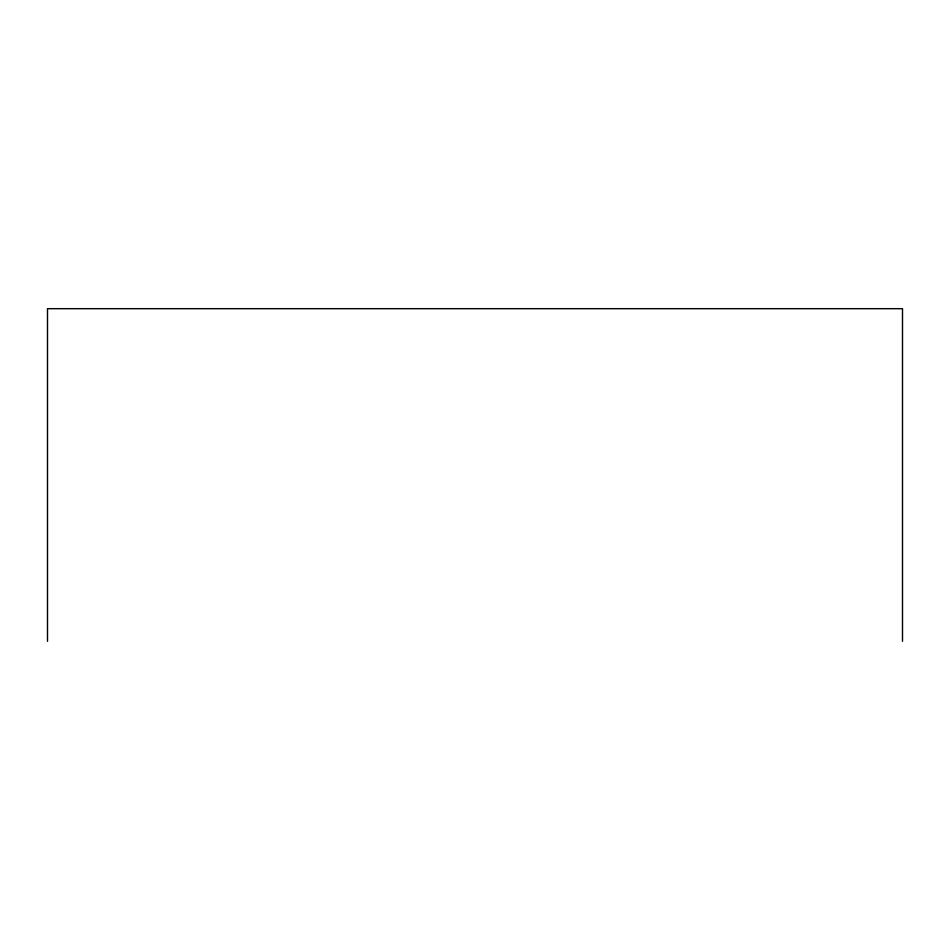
<?xml version="1.0" encoding="UTF-8"?>
<svg xmlns="http://www.w3.org/2000/svg" width="950" height="950" viewBox="0 0 950 950"><rect width="100%" height="100%" fill="white"/><g stroke="black" fill="none" stroke-linecap="round" stroke-linejoin="round"><path stroke-width="1.43" d="M902.5 641.321L902.5 308.679L47.5 308.679L47.5 641.321"/></g></svg>
